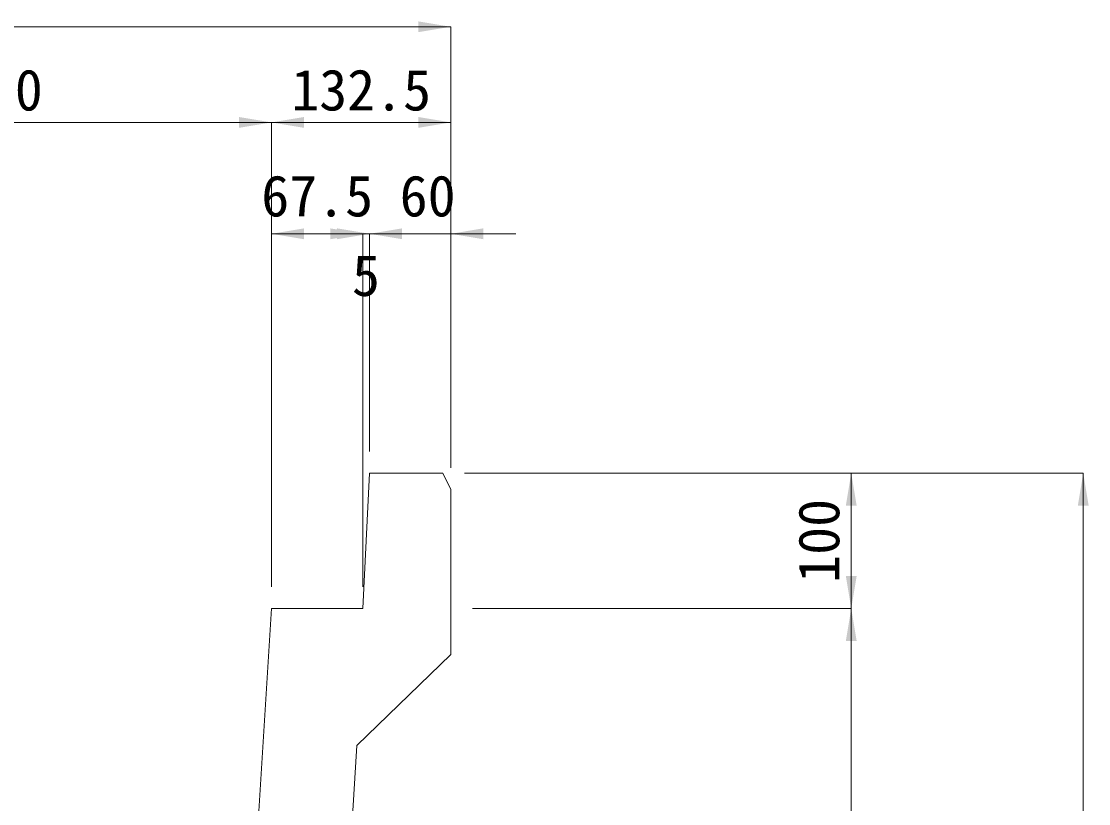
# Model space of a CAD drawing. Units: millimetres at full size; some dimension numbers follow another scale. Extents: x 47228 to 87734, y -20408 to -2620.
# Drawn here: x 78889 to 79678, y -6841 to -6264 of the extents above; entities that cross this region are included whole.
import ezdxf
from ezdxf.enums import TextEntityAlignment as Align

# ---------------------------------------------------------------- set-up
doc = ezdxf.new("R2010")
doc.units = ezdxf.units.MM
doc.header["$LTSCALE"] = 40
doc.layers.add('寸法線', color=7, linetype='Continuous', lineweight=9)
doc.layers.add('本体', color=2, linetype='Continuous', lineweight=13)
doc.styles.add('ＭＳ ゴシック', font='')
doc.styles.get('ＭＳ ゴシック').set_extended_font_data('MS Gothic')

# ---------------------------------------------------------------- blocks, each defined once
blk = doc.blocks.new('filled_arrow')
at = {"color": 0, "linetype": 'Continuous', "lineweight": -2}
blk.add_solid([(7.5, 1.25), (0, 0), (7.5, -1.25)], dxfattribs=at)

msp = doc.modelspace()

# ---------------------------------------------------------------- linework, layer by layer
at = {"layer": '寸法線'}
for p, q in [((78541.3, -6267.65), (79206.3, -6267.65)), ((79206.3, -6593.29), (79206.3, -6267.65)), ((78673.8, -6338.28), (79073.8, -6338.28)), ((79073.8, -6681.29), (79073.8, -6338.28)), ((79073.8, -6338.28), (79206.3, -6338.28)), ((79073.8, -6681.29), (79073.8, -6338.28)), ((79206.3, -6593.29), (79206.3, -6338.28)), ((79073.8, -6420.52), (79141.3, -6420.52)), ((79073.8, -6681.29), (79073.8, -6420.52)), ((79093.3, -6420.52), (79194.3, -6420.52)), ((79098.3, -6420.52), (79254.3, -6420.52)), ((79141.3, -6681.29), (79141.3, -6420.52)), ((79141.3, -6681.29), (79141.3, -6420.52)), ((79146.3, -6581.29), (79146.3, -6420.52)), ((79146.3, -6581.29), (79146.3, -6420.52)), ((79206.3, -6593.29), (79206.3, -6420.52)), ((79216.3, -6597.29), (79502.22, -6597.29)), ((79216.3, -6597.29), (79673.65, -6597.29)), ((79502.22, -6697.29), (79502.22, -6597.29)), ((79673.65, -7167.29), (79673.65, -6597.29)), ((79222.3, -6697.29), (79502.22, -6697.29)), ((79222.3, -6697.29), (79502.22, -6697.29)), ((79502.22, -7097.29), (79502.22, -6697.29))]:
    msp.add_line(p, q, dxfattribs=at)
at = {"layer": '本体'}
for p, q in [((79146.3, -6597.29), (79141.3, -6697.29)), ((79146.3, -6597.29), (79200.3, -6597.29)), ((79206.3, -6609.29), (79200.3, -6597.29)), ((79206.3, -6609.29), (79206.3, -6731.29)), ((79073.8, -6697.29), (79052.9, -7031.66)), ((79073.8, -6697.29), (79141.3, -6697.29)), ((79206.3, -6731.29), (79136.8, -6798.29)), ((79136.8, -6798.29), (79117.2, -7123.89))]:
    msp.add_line(p, q, dxfattribs=at)

# ---------------------------------------------------------------- block references
at = {"layer": '寸法線', "xscale": 3.2, "yscale": 3.2}
for p, rotation in [((79206.3, -6267.65), 180), ((79073.8, -6338.28), 180), ((79206.3, -6338.28), 180), ((79141.3, -6420.52), 180), ((79141.3, -6420.52), 180), ((79146.3, -6420.52), 180), ((79502.22, -6597.29), 270), ((79673.65, -6597.29), 270), ((79502.22, -6697.29), 90), ((79502.22, -6697.29), 270)]:
    msp.add_blockref('filled_arrow', p, dxfattribs=dict(at, rotation=rotation))
for p in [(79073.8, -6338.28), (79073.8, -6420.52), (79146.3, -6420.52), (79206.3, -6420.52)]:
    msp.add_blockref('filled_arrow', p, dxfattribs=at)

# ---------------------------------------------------------------- texts
at = {"layer": '寸法線', "style": 'ＭＳ ゴシック'}
for s, p in [('400', (78873.8, -6314.28)), ('132.5', (79140.05, -6314.28)), ('67.5', (79107.55, -6392.52)), ('60', (79189.2, -6392.52)), ('5', (79143.64, -6451.25))]:
    msp.add_text(s, height=30.38, dxfattribs=at).set_placement(p, align=Align.MIDDLE_CENTER)
msp.add_text('100', height=30.38, rotation=90, dxfattribs=at).set_placement((79478.22, -6647.29), align=Align.MIDDLE_CENTER)

doc.saveas('drawing.dxf')
